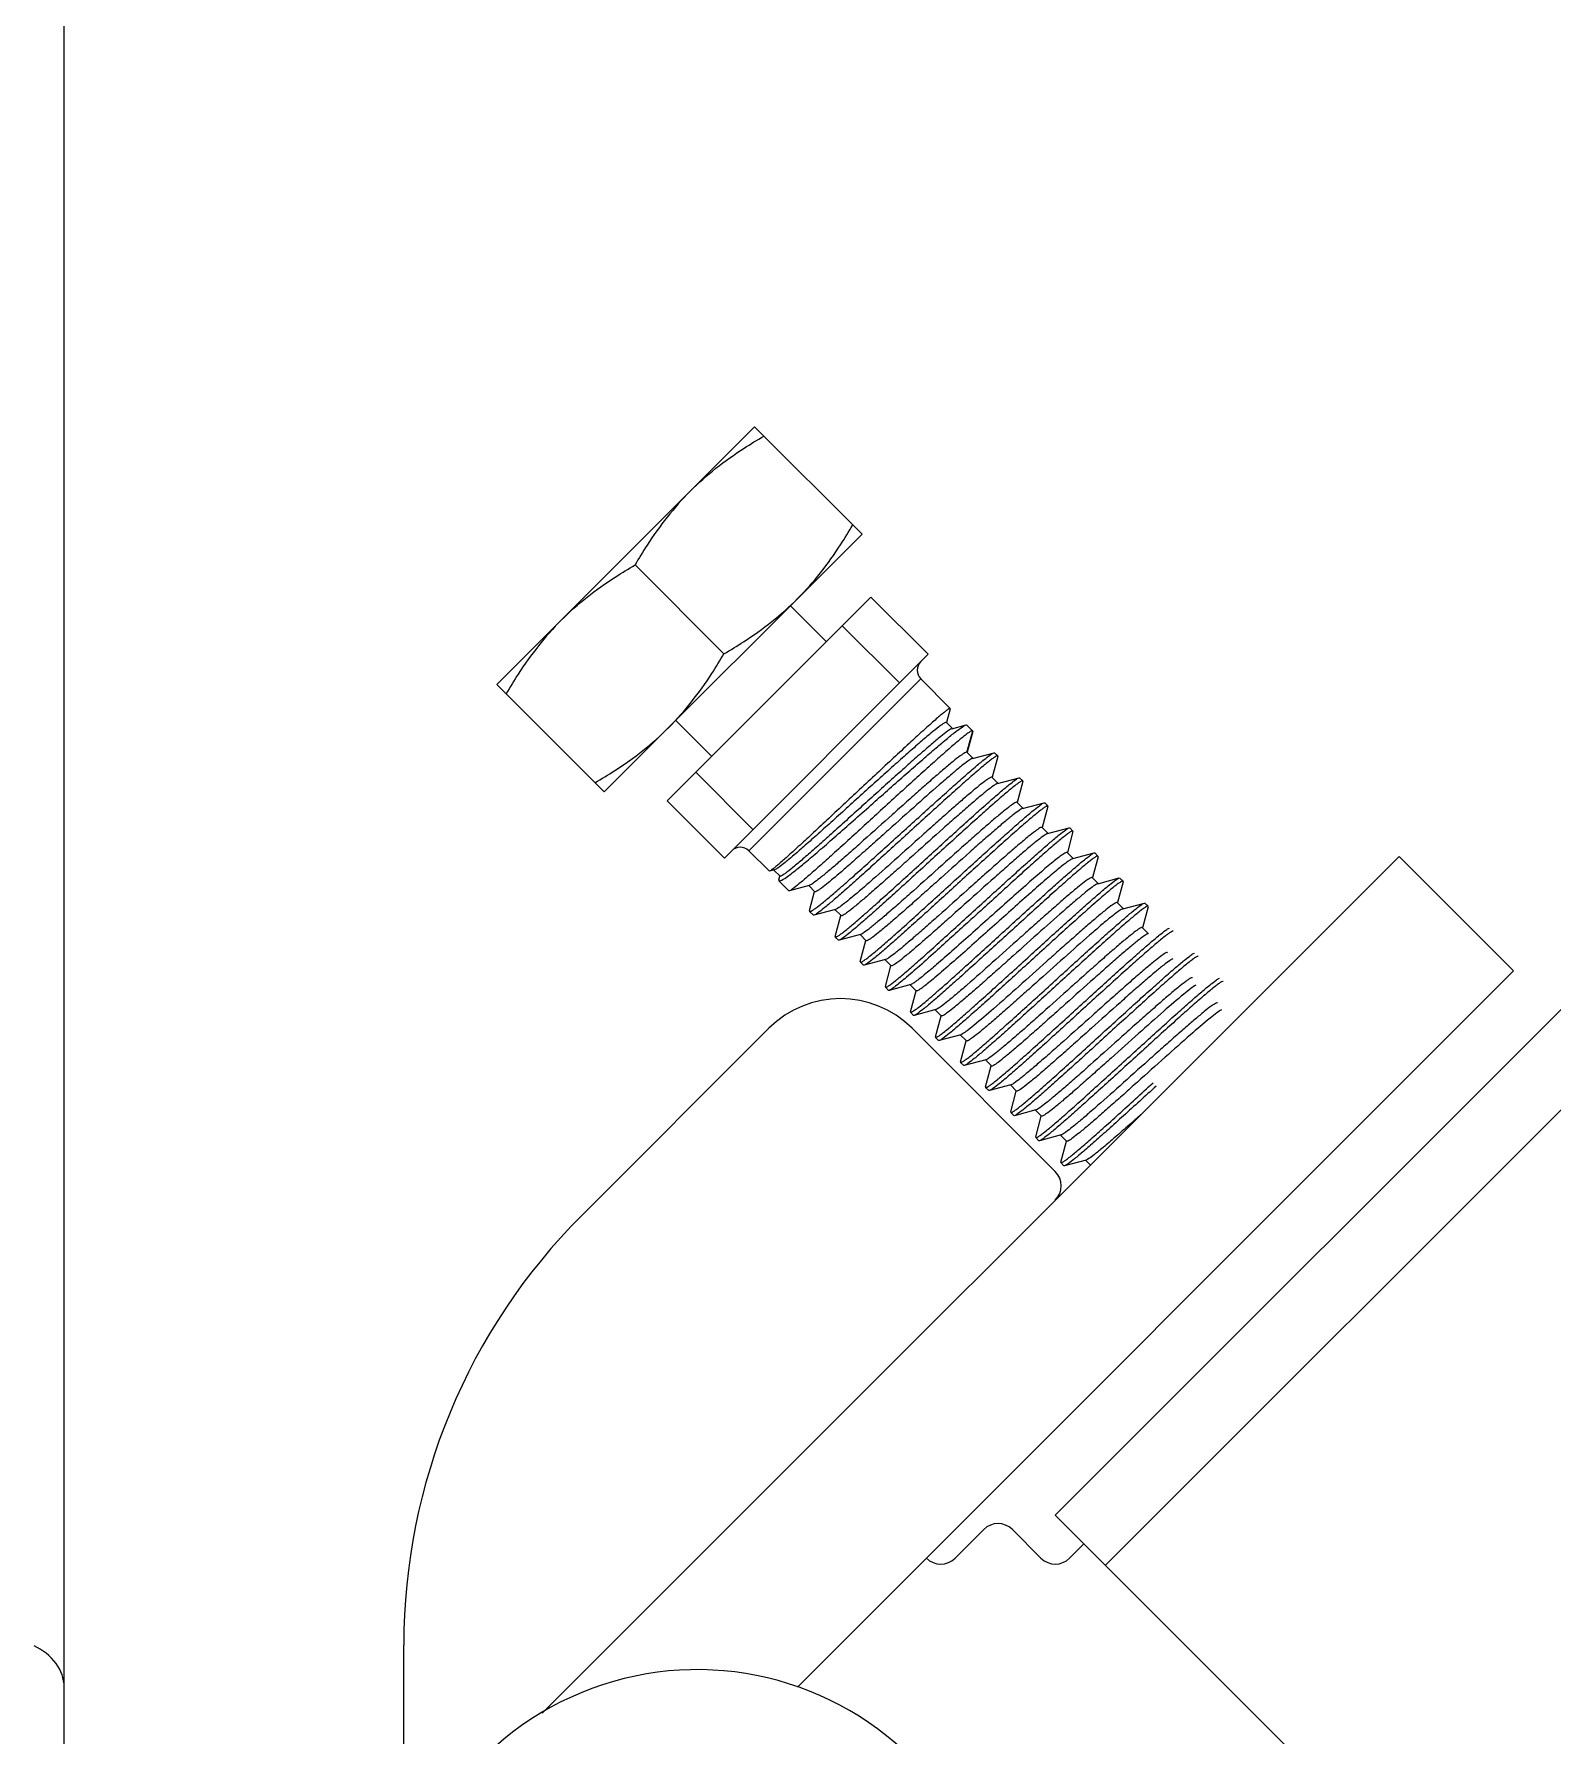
# Model space of a CAD drawing. Extents: x 27938 to 1507990, y 110129 to 923079.
# Drawn here: x 484588 to 485201, y 366413 to 367100 of the extents above; entities that cross this region are included whole.
import ezdxf

# ---------------------------------------------------------------- set-up
doc = ezdxf.new("R2010")
doc.units = 0
doc.header["$LTSCALE"] = 1000
doc.header["$MEASUREMENT"] = 0

msp = doc.modelspace()

# ---------------------------------------------------------------- linework, layer by layer
for p, q in [((485000.13, 366502.44), (487577.4, 369079.7)), ((484599.92, 366391), (484599.92, 369059.47)), ((485020.37, 366482.2), (487597.64, 369059.47)), ((484774.62, 366837.81), (484878.7, 366941.9)), ((484922.07, 366898.53), (484878.7, 366941.9)), ((484817.99, 366794.45), (484922.07, 366898.53)), ((484830.42, 366886.1), (484866.28, 366850.24)), ((484925.61, 366873.16), (484843.36, 366790.91)), ((484893.16, 366869.62), (484907.62, 366855.16)), ((484925.61, 366873.16), (484948.74, 366850.03)), ((484914.05, 366861.59), (484937.18, 366838.46)), ((484866.49, 366767.78), (484948.74, 366850.03)), ((484945.78, 366840.13), (484876.39, 366770.74)), ((484957.7, 366828.21), (484945.78, 366840.13)), ((484817.99, 366794.45), (484774.62, 366837.81)), ((484957.71, 366828.06), (484956.21, 366822.48)), ((484957.71, 366828.06), (484957.7, 366828.21)), ((484846.9, 366823.36), (484861.36, 366808.9)), ((484956.12, 366822.51), (484958.58, 366820.05)), ((484958.38, 366820), (484958.23, 366819.95)), ((484958.38, 366820), (484964.07, 366821.51)), ((484964.07, 366821.51), (484964.43, 366821.48)), ((484966.75, 366819.15), (484964.43, 366821.48)), ((484964.45, 366810.44), (484966.79, 366819.09)), ((484966.77, 366818.91), (484964.51, 366810.48)), ((484966.79, 366819.09), (484966.75, 366819.15)), ((484966.77, 366818.91), (484966.79, 366819.09)), ((484964.42, 366810.5), (484966.87, 366808.05)), ((484966.66, 366808), (484966.44, 366807.92)), ((484966.66, 366808), (484975.37, 366810.31)), ((484976.89, 366808.79), (484974.63, 366800.36)), ((484975.37, 366810.31), (484975.61, 366810.3)), ((484976.87, 366809.03), (484975.61, 366810.3)), ((484976.89, 366808.79), (484976.87, 366809.03)), ((484854.93, 366802.47), (484878.05, 366779.34)), ((484974.54, 366800.39), (484976.99, 366797.93)), ((484976.78, 366797.88), (484985.49, 366800.19)), ((484987.01, 366798.67), (484984.75, 366790.24)), ((484985.49, 366800.19), (484985.73, 366800.18)), ((484986.99, 366798.92), (484985.73, 366800.18)), ((484987.01, 366798.67), (484986.99, 366798.92)), ((484976.78, 366797.88), (484976.64, 366797.83)), ((484843.36, 366790.91), (484866.49, 366767.78)), ((484984.65, 366790.27), (484987.11, 366787.81)), ((484986.9, 366787.76), (484995.61, 366790.08)), ((484997.13, 366788.55), (484994.87, 366780.12)), ((484995.61, 366790.08), (484995.85, 366790.06)), ((484997.11, 366788.8), (484995.85, 366790.06)), ((484997.13, 366788.55), (484997.11, 366788.8)), ((484994.77, 366780.15), (484997.23, 366777.69)), ((484997.02, 366777.64), (485005.73, 366779.96)), ((485007.25, 366778.43), (485004.98, 366770)), ((485005.73, 366779.96), (485005.97, 366779.94)), ((485007.23, 366778.68), (485005.97, 366779.94)), ((485007.25, 366778.43), (485007.23, 366778.68)), ((485138.91, 366768.43), (484792.89, 366422.41)), ((484884.68, 366762.46), (484876.39, 366770.74)), ((485004.89, 366770.03), (485007.35, 366767.57)), ((485007.14, 366767.52), (485015.85, 366769.84)), ((485017.37, 366768.32), (485015.1, 366759.88)), ((485015.85, 366769.84), (485016.09, 366769.82)), ((485017.35, 366768.56), (485016.09, 366769.82)), ((485017.37, 366768.32), (485017.35, 366768.56)), ((485185.17, 366722.17), (485138.91, 366768.43)), ((484884.78, 366762.45), (484884.67, 366762.46)), ((484886.69, 366762.97), (484884.78, 366762.45)), ((484888.97, 366760.45), (484886.51, 366762.92)), ((484888.51, 366759.03), (484888.89, 366760.47)), ((484892.57, 366754.56), (484888.54, 366758.59)), ((485015.01, 366759.91), (485017.47, 366757.46)), ((485017.26, 366757.4), (485025.97, 366759.72)), ((485027.49, 366758.2), (485025.22, 366749.76)), ((485025.97, 366759.72), (485026.21, 366759.7)), ((485027.47, 366758.44), (485026.21, 366759.7)), ((485027.49, 366758.2), (485027.47, 366758.44)), ((484892.76, 366754.55), (484892.57, 366754.56)), ((484900.77, 366756.7), (484892.76, 366754.55)), ((484903.01, 366754.19), (484900.56, 366756.65)), ((484900.91, 366756.75), (484900.77, 366756.7)), ((484900.88, 366746.52), (484902.92, 366754.22)), ((484900.88, 366746.52), (484900.9, 366746.23)), ((484902.42, 366744.71), (484900.9, 366746.23)), ((484902.67, 366744.69), (484902.42, 366744.71)), ((484911.36, 366747.02), (484902.67, 366744.69)), ((484913.6, 366744.51), (484911.15, 366746.97)), ((484911.26, 366736.09), (484913.51, 366744.54)), ((485025.13, 366749.79), (485027.58, 366747.34)), ((485027.38, 366747.28), (485027.11, 366747.18)), ((485027.38, 366747.28), (485036.09, 366749.6)), ((485037.61, 366748.08), (485035.34, 366739.65)), ((485036.09, 366749.6), (485036.33, 366749.58)), ((485037.59, 366748.32), (485036.33, 366749.58)), ((484921.48, 366736.9), (484912.79, 366734.57)), ((484923.72, 366734.39), (484921.27, 366736.85)), ((485035.25, 366739.67), (485037.7, 366737.22)), ((484911.26, 366736.09), (484911.28, 366735.85)), ((484912.54, 366734.59), (484911.28, 366735.85)), ((484912.79, 366734.57), (484912.54, 366734.59)), ((484921.38, 366725.97), (484923.63, 366734.42)), ((484921.38, 366725.97), (484921.4, 366725.73)), ((484922.66, 366724.47), (484921.4, 366725.73)), ((484922.91, 366724.45), (484922.66, 366724.47)), ((484931.6, 366726.78), (484922.91, 366724.45)), ((484933.84, 366724.27), (484931.39, 366726.73)), ((484931.5, 366715.85), (484933.75, 366724.3)), ((484896.01, 366433.01), (485185.17, 366722.17)), ((484941.72, 366716.66), (484933.02, 366714.33)), ((484943.96, 366714.16), (484941.51, 366716.61)), ((484931.5, 366715.85), (484931.52, 366715.61)), ((484932.78, 366714.35), (484931.52, 366715.61)), ((484933.02, 366714.33), (484932.78, 366714.35)), ((484941.62, 366705.73), (484943.87, 366714.18)), ((484941.62, 366705.73), (484941.64, 366705.49)), ((484942.9, 366704.23), (484941.64, 366705.49)), ((484943.14, 366704.21), (484942.9, 366704.23)), ((484951.84, 366706.55), (484943.14, 366704.21)), ((484954.08, 366704.04), (484951.63, 366706.49)), ((484951.74, 366695.61), (484953.99, 366704.06)), ((484808.87, 366623.43), (484884.47, 366699.02)), ((484942.29, 366699.02), (485000.12, 366641.2)), ((484951.74, 366695.61), (484951.76, 366695.37)), ((484961.96, 366696.43), (484953.26, 366694.09)), ((484964.2, 366693.92), (484961.75, 366696.37)), ((484953.02, 366694.11), (484951.76, 366695.37)), ((484953.26, 366694.09), (484953.02, 366694.11)), ((484961.86, 366685.49), (484964.11, 366693.94)), ((484961.86, 366685.49), (484961.88, 366685.25)), ((484963.14, 366683.99), (484961.88, 366685.25)), ((484963.38, 366683.97), (484963.14, 366683.99)), ((484972.08, 366686.31), (484963.38, 366683.97)), ((484974.32, 366683.8), (484971.87, 366686.25)), ((484971.98, 366675.37), (484974.23, 366683.82)), ((484971.98, 366675.37), (484972, 366675.13)), ((484973.26, 366673.87), (484972, 366675.13)), ((484982.2, 366676.19), (484973.5, 366673.85)), ((484984.44, 366673.68), (484981.99, 366676.13)), ((484973.5, 366673.85), (484973.26, 366673.87)), ((484982.1, 366665.25), (484984.35, 366673.7)), ((484982.1, 366665.25), (484982.12, 366665.01)), ((484983.38, 366663.75), (484982.12, 366665.01)), ((484983.62, 366663.73), (484983.38, 366663.75)), ((484992.32, 366666.07), (484983.62, 366663.73)), ((484994.56, 366663.56), (484992.1, 366666.01)), ((484992.22, 366655.14), (484994.47, 366663.58)), ((484992.43, 366666.11), (484992.32, 366666.07)), ((484992.22, 366655.14), (484992.24, 366654.89)), ((484993.5, 366653.63), (484992.24, 366654.89)), ((485002.43, 366655.95), (484993.74, 366653.62)), ((485004.68, 366653.44), (485002.22, 366655.89)), ((485002.73, 366656.06), (485002.43, 366655.95)), ((485030.36, 366660.36), (485029.3, 366659.42)), ((484993.74, 366653.62), (484993.5, 366653.63)), ((485002.34, 366645.02), (485004.59, 366653.46)), ((485002.34, 366645.02), (485002.35, 366644.78)), ((485003.62, 366643.51), (485002.35, 366644.78)), ((485003.86, 366643.5), (485003.62, 366643.51)), ((485012.55, 366645.83), (485003.86, 366643.5)), ((485014.3, 366643.82), (485012.34, 366645.77)), ((484959.64, 366485.07), (484971.21, 366496.64)), ((484982.77, 366496.64), (484994.34, 366485.07)), ((485237.21, 366265.36), (485000.13, 366502.44)), ((485005.9, 366485.07), (485011.7, 366490.87)), ((484737, 366347.35), (484737.02, 366449.99))]:
    msp.add_line(p, q)
for centre, radius, start, end in [((484949.25, 366843.6), 4.91, 135, 225), ((484872.92, 366767.27), 4.91, 45, 135), ((484913.38, 366670.11), 40.89, 45, 135), ((483913.77, 367922.57), 1685.22, 311.49659, 311.69317), ((484994.34, 366635.41), 8.18, 315, 45), ((484982.35, 366449.95), 245.33, 135, 179.99137), ((484976.99, 366490.85), 8.18, 45, 135), ((484953.86, 366490.85), 8.18, 225, 315), ((485000.12, 366490.85), 8.18, 225, 315), ((484855.57, 366317.4), 122.66, 45, 180)]:
    msp.add_arc(centre, radius, start, end)
for points, knots in [([(484852.68, 366915.88), (484859.25, 366922.45), (484869.14, 366930.16), (484879.76, 366936.59), (484882.46, 366938.14)], [0, 0, 0, 0, 0.748734, 1, 1, 1, 1]), ([(484852.68, 366915.88), (484846.11, 366909.31), (484838.4, 366899.42), (484831.97, 366888.8), (484830.42, 366886.1)], [0, 0, 0, 0, 0.748734, 1, 1, 1, 1]), ([(484896.05, 366872.51), (484902.62, 366879.08), (484910.33, 366888.97), (484916.76, 366899.58), (484918.32, 366902.28)], [0, 0, 0, 0, 0.748734, 1, 1, 1, 1]), ([(484800.64, 366863.84), (484807.21, 366870.41), (484817.1, 366878.11), (484827.71, 366884.55), (484830.42, 366886.1)], [0, 0, 0, 0, 0.748734, 1, 1, 1, 1]), ([(484866.28, 366850.24), (484868.98, 366851.8), (484879.59, 366858.23), (484889.48, 366865.94), (484896.05, 366872.51)], [0, 0, 0, 0, 0.251266, 1, 1, 1, 1]), ([(484800.64, 366863.84), (484794.07, 366857.26), (484786.36, 366847.37), (484779.93, 366836.76), (484778.38, 366834.06)], [0, 0, 0, 0, 0.748734, 1, 1, 1, 1]), ([(484844.01, 366820.47), (484850.58, 366827.04), (484858.29, 366836.93), (484864.72, 366847.54), (484866.28, 366850.24)], [0, 0, 0, 0, 0.748734, 1, 1, 1, 1]), ([(484957.7, 366828.21), (484957.63, 366828.28), (484957.22, 366828.08), (484956.68, 366827.74), (484955.7, 366826.99), (484954.45, 366825.98), (484952.88, 366824.64), (484950.2, 366822.31), (484946.23, 366818.73), (484940.81, 366813.77), (484934.66, 366808.08), (484928, 366801.88), (484923.43, 366797.6), (484921.1, 366795.42)], [0, 0, 0, 0, 0.005975, 0.020757, 0.044787, 0.077931, 0.119904, 0.170322, 0.294497, 0.445723, 0.618225, 0.805372, 1, 1, 1, 1]), ([(484814.23, 366798.2), (484816.94, 366799.76), (484827.55, 366806.19), (484837.44, 366813.9), (484844.01, 366820.47)], [0, 0, 0, 0, 0.251266, 1, 1, 1, 1]), ([(484956.12, 366822.51), (484956.05, 366822.58), (484955.64, 366822.48), (484955.09, 366822.17), (484954.15, 366821.55), (484952.37, 366820.22), (484949.47, 366817.86), (484945.31, 366814.3), (484940.3, 366809.9), (484934.64, 366804.85), (484928.53, 366799.34), (484922.17, 366793.6), (484915.8, 366787.83), (484909.64, 366782.27), (484903.89, 366777.12), (484898.75, 366772.56), (484894.38, 366768.79), (484890.93, 366765.88), (484888.49, 366764.06), (484887.2, 366763.1), (484886.69, 366762.97)], [0, 0, 0, 0, 0.003408, 0.010859, 0.022746, 0.039043, 0.084265, 0.144846, 0.218467, 0.302327, 0.393271, 0.487922, 0.582812, 0.674511, 0.759756, 0.835562, 0.899325, 0.948916, 0.982758, 1, 1, 1, 1]), ([(484958.23, 366819.95), (484957.64, 366819.71), (484956.16, 366818.63), (484953.44, 366816.54), (484949.71, 366813.38), (484945.09, 366809.36), (484939.74, 366804.61), (484931.71, 366797.41), (484923.4, 366789.89), (484915.07, 366782.36), (484909.15, 366777.03), (484903.74, 366772.21), (484899.01, 366768.06), (484895.11, 366764.74), (484892.42, 366762.55), (484890.77, 366761.32), (484889.91, 366760.76), (484889.41, 366760.47), (484889.04, 366760.39), (484888.97, 366760.45)], [0, 0, 0, 0, 0.020955, 0.059103, 0.113123, 0.180989, 0.260159, 0.347694, 0.534881, 0.627806, 0.715891, 0.796084, 0.865657, 0.922292, 0.964169, 0.979163, 0.990063, 0.996877, 1, 1, 1, 1]), ([(484926.57, 366789.95), (484930.98, 366793.86), (484937.41, 366799.57), (484945.68, 366806.84), (484951.09, 366811.52), (484955.71, 366815.42), (484959.4, 366818.44), (484962.05, 366820.37), (484963.49, 366821.36), (484964.07, 366821.51)], [0, 0, 0, 0, 0.36061, 0.525686, 0.673058, 0.797798, 0.895751, 0.96375, 1, 1, 1, 1]), ([(484966.75, 366819.15), (484966.68, 366819.23), (484966.25, 366819.09), (484965.66, 366818.74), (484964.65, 366818.05), (484962.72, 366816.56), (484959.55, 366813.92), (484955, 366809.96), (484949.51, 366805.06), (484943.3, 366799.44), (484936.57, 366793.31), (484931.95, 366789.08), (484929.6, 366786.92)], [0, 0, 0, 0, 0.006592, 0.021615, 0.045765, 0.07897, 0.171361, 0.295434, 0.446486, 0.618762, 0.805651, 1, 1, 1, 1]), ([(484964.42, 366810.5), (484964.35, 366810.57), (484964, 366810.51), (484963.13, 366810.05), (484961.32, 366808.78), (484958.57, 366806.57), (484954.89, 366803.49), (484950.47, 366799.66), (484945.44, 366795.23), (484939.98, 366790.37), (484932.37, 366783.55), (484924.81, 366776.77), (484917.54, 366770.32), (484912.74, 366766.1), (484908.59, 366762.55), (484905.24, 366759.76), (484902.8, 366757.91), (484901.45, 366756.96), (484900.91, 366756.75)], [0, 0, 0, 0, 0.003423, 0.010579, 0.037456, 0.080663, 0.138775, 0.209755, 0.291087, 0.37988, 0.472977, 0.658847, 0.745051, 0.822663, 0.888974, 0.9417, 0.979072, 1, 1, 1, 1]), ([(484966.44, 366807.92), (484965.87, 366807.67), (484964.47, 366806.68), (484961.94, 366804.74), (484958.52, 366801.89), (484952.49, 366796.71), (484943.81, 366789), (484934.64, 366780.79), (484927.07, 366774.01), (484921.67, 366769.2), (484916.7, 366764.83), (484912.36, 366761.07), (484908.74, 366758.04), (484906.04, 366755.88), (484904.27, 366754.64), (484903.42, 366754.18), (484903.08, 366754.13), (484903.01, 366754.19)], [0, 0, 0, 0, 0.022337, 0.061116, 0.115132, 0.182525, 0.347585, 0.533263, 0.62576, 0.713694, 0.794001, 0.863897, 0.920985, 0.963343, 0.989649, 0.996648, 1, 1, 1, 1]), ([(484938.32, 366778.2), (484942.74, 366782.2), (484949.17, 366788.04), (484957.43, 366795.46), (484962.8, 366800.23), (484967.36, 366804.19), (484970.96, 366807.26), (484973.5, 366809.16), (484974.84, 366810.17), (484975.37, 366810.31)], [0, 0, 0, 0, 0.364383, 0.530802, 0.678899, 0.80359, 0.900608, 0.966703, 1, 1, 1, 1]), ([(484976.87, 366809.03), (484976.8, 366809.11), (484976.37, 366808.98), (484975.78, 366808.63), (484974.77, 366807.93), (484972.83, 366806.44), (484969.66, 366803.81), (484965.11, 366799.86), (484959.61, 366794.97), (484953.38, 366789.36), (484946.64, 366783.24), (484942.01, 366779.02), (484939.65, 366776.87)], [0, 0, 0, 0, 0.006599, 0.021626, 0.045783, 0.07899, 0.17139, 0.295472, 0.446527, 0.618792, 0.805664, 1, 1, 1, 1]), ([(484974.54, 366800.39), (484974.47, 366800.45), (484974.15, 366800.4), (484973.34, 366799.98), (484971.67, 366798.82), (484969.11, 366796.8), (484965.7, 366793.95), (484961.59, 366790.41), (484956.89, 366786.28), (484951.75, 366781.71), (484944.48, 366775.22), (484935.58, 366767.23), (484925.84, 366758.59), (484918.85, 366752.53), (484914.54, 366749.07), (484912.91, 366747.87), (484912.23, 366747.45)], [0, 0, 0, 0, 0.003276, 0.010003, 0.035189, 0.075723, 0.130391, 0.197437, 0.274674, 0.359569, 0.449334, 0.631602, 0.797703, 0.926003, 0.970542, 1, 1, 1, 1]), ([(484948.51, 366768.01), (484952.91, 366772.03), (484959.33, 366777.88), (484967.58, 366785.32), (484972.94, 366790.1), (484977.5, 366794.06), (484981.09, 366797.13), (484983.63, 366799.04), (484984.96, 366800.05), (484985.49, 366800.19)], [0, 0, 0, 0, 0.364458, 0.5309, 0.679013, 0.803707, 0.900705, 0.96676, 1, 1, 1, 1]), ([(484986.99, 366798.92), (484986.92, 366798.99), (484986.48, 366798.86), (484985.9, 366798.51), (484984.89, 366797.81), (484982.95, 366796.32), (484979.78, 366793.69), (484975.23, 366789.74), (484969.73, 366784.85), (484963.5, 366779.24), (484956.76, 366773.12), (484952.13, 366768.9), (484949.77, 366766.75)], [0, 0, 0, 0, 0.006599, 0.021626, 0.045783, 0.07899, 0.171387, 0.295463, 0.446517, 0.618788, 0.805663, 1, 1, 1, 1]), ([(484921.1, 366795.42), (484916.67, 366791.28), (484910.23, 366785.25), (484901.98, 366777.58), (484896.66, 366772.66), (484892.19, 366768.6), (484889.06, 366765.81), (484887.09, 366764.14), (484886.06, 366763.29), (484885.33, 366762.76), (484884.93, 366762.49), (484884.78, 366762.45)], [0, 0, 0, 0, 0.370672, 0.539326, 0.688624, 0.813221, 0.908664, 0.94435, 0.971581, 0.990141, 1, 1, 1, 1]), ([(484976.64, 366797.83), (484976.1, 366797.62), (484974.76, 366796.68), (484972.32, 366794.84), (484968.99, 366792.06), (484964.85, 366788.52), (484960.07, 366784.32), (484952.84, 366777.91), (484945.34, 366771.19), (484937.79, 366764.43), (484932.37, 366759.61), (484927.39, 366755.23), (484923.03, 366751.44), (484919.39, 366748.39), (484916.66, 366746.22), (484914.88, 366744.96), (484914.02, 366744.5), (484913.67, 366744.45), (484913.6, 366744.51)], [0, 0, 0, 0, 0.020991, 0.058538, 0.11151, 0.178089, 0.255944, 0.342332, 0.528306, 0.621317, 0.709946, 0.791063, 0.861805, 0.919689, 0.962708, 0.989461, 0.996585, 1, 1, 1, 1]), ([(484888.54, 366758.59), (484888.63, 366758.5), (484889.09, 366758.54), (484890.23, 366759.12), (484892.54, 366760.69), (484896.07, 366763.46), (484900.75, 366767.33), (484906.34, 366772.11), (484912.66, 366777.64), (484919.49, 366783.66), (484924.18, 366787.82), (484926.57, 366789.95)], [0, 0, 0, 0, 0.00776, 0.023279, 0.080973, 0.173371, 0.297247, 0.447964, 0.619802, 0.806185, 1, 1, 1, 1]), ([(484929.6, 366786.92), (484925.18, 366782.88), (484918.75, 366776.98), (484910.49, 366769.49), (484905.14, 366764.67), (484900.6, 366760.69), (484897.04, 366757.6), (484894.55, 366755.71), (484893.27, 366754.69), (484892.76, 366754.55)], [0, 0, 0, 0, 0.366158, 0.533208, 0.681646, 0.806314, 0.902893, 0.968094, 1, 1, 1, 1]), ([(484984.65, 366790.27), (484984.59, 366790.33), (484984.23, 366790.27), (484983.36, 366789.8), (484981.55, 366788.53), (484978.78, 366786.31), (484975.08, 366783.2), (484970.64, 366779.36), (484965.59, 366774.91), (484960.11, 366770.03), (484952.48, 366763.2), (484944.93, 366756.43), (484937.68, 366750), (484932.91, 366745.83), (484928.83, 366742.35), (484925.57, 366739.64), (484923.24, 366737.93), (484921.98, 366737.04), (484921.48, 366736.9)], [0, 0, 0, 0, 0.003453, 0.010691, 0.037881, 0.081592, 0.14037, 0.212138, 0.294327, 0.383985, 0.477885, 0.664851, 0.751185, 0.82854, 0.894141, 0.945651, 0.981282, 1, 1, 1, 1]), ([(484986.9, 366787.76), (484986.4, 366787.62), (484985.14, 366786.73), (484982.81, 366785.02), (484979.56, 366782.32), (484975.47, 366778.84), (484970.71, 366774.66), (484963.46, 366768.24), (484955.9, 366761.47), (484948.28, 366754.64), (484942.79, 366749.76), (484937.74, 366745.31), (484933.3, 366741.46), (484929.6, 366738.35), (484926.83, 366736.13), (484925.01, 366734.86), (484924.15, 366734.39), (484923.79, 366734.33), (484923.72, 366734.39)], [0, 0, 0, 0, 0.01868, 0.054278, 0.105765, 0.171349, 0.248696, 0.335028, 0.522011, 0.615926, 0.705601, 0.787809, 0.859594, 0.918387, 0.96211, 0.989307, 0.996546, 1, 1, 1, 1]), ([(484958.63, 366757.89), (484963.03, 366761.91), (484969.45, 366767.76), (484977.7, 366775.2), (484983.06, 366779.98), (484987.62, 366783.94), (484991.21, 366787.02), (484993.75, 366788.92), (484995.08, 366789.94), (484995.61, 366790.08)], [0, 0, 0, 0, 0.364461, 0.530908, 0.679021, 0.80371, 0.900704, 0.966759, 1, 1, 1, 1]), ([(484997.11, 366788.8), (484997.03, 366788.87), (484996.6, 366788.74), (484996.02, 366788.39), (484995.01, 366787.69), (484993.07, 366786.2), (484989.9, 366783.57), (484985.34, 366779.62), (484979.84, 366774.73), (484973.62, 366769.12), (484966.88, 366763), (484962.25, 366758.78), (484959.89, 366756.63)], [0, 0, 0, 0, 0.006599, 0.021625, 0.045781, 0.078987, 0.171384, 0.295462, 0.446514, 0.618783, 0.805661, 1, 1, 1, 1]), ([(484900.9, 366746.23), (484900.98, 366746.15), (484901.42, 366746.26), (484902.03, 366746.61), (484903.05, 366747.28), (484905.01, 366748.75), (484908.2, 366751.36), (484912.78, 366755.29), (484918.31, 366760.15), (484924.56, 366765.75), (484931.31, 366771.84), (484935.95, 366776.05), (484938.32, 366778.2)], [0, 0, 0, 0, 0.006918, 0.022071, 0.046289, 0.079523, 0.171915, 0.295933, 0.446891, 0.619047, 0.805796, 1, 1, 1, 1]), ([(484994.77, 366780.15), (484994.71, 366780.21), (484994.35, 366780.15), (484993.48, 366779.68), (484991.67, 366778.41), (484988.9, 366776.19), (484985.2, 366773.08), (484980.76, 366769.24), (484975.71, 366764.79), (484970.23, 366759.91), (484962.6, 366753.08), (484955.05, 366746.31), (484947.8, 366739.89), (484943.03, 366735.71), (484938.95, 366732.23), (484935.69, 366729.52), (484933.36, 366727.81), (484932.1, 366726.92), (484931.6, 366726.78)], [0, 0, 0, 0, 0.003454, 0.01069, 0.03788, 0.081592, 0.14037, 0.212137, 0.294327, 0.383985, 0.477885, 0.664852, 0.751185, 0.82854, 0.894141, 0.945652, 0.981282, 1, 1, 1, 1]), ([(484968.74, 366747.77), (484973.15, 366751.79), (484979.57, 366757.64), (484987.82, 366765.08), (484993.18, 366769.86), (484997.74, 366773.83), (485001.33, 366776.9), (485003.87, 366778.8), (485005.2, 366779.82), (485005.73, 366779.96)], [0, 0, 0, 0, 0.364466, 0.530912, 0.679022, 0.803712, 0.900708, 0.966761, 1, 1, 1, 1]), ([(485007.23, 366778.68), (485007.15, 366778.75), (485006.72, 366778.62), (485006.14, 366778.27), (485005.12, 366777.57), (485003.19, 366776.09), (485000.02, 366773.45), (484995.46, 366769.5), (484989.96, 366764.61), (484983.73, 366759), (484977, 366752.88), (484972.37, 366748.66), (484970.01, 366746.51)], [0, 0, 0, 0, 0.006599, 0.021626, 0.045784, 0.078991, 0.17139, 0.295471, 0.446526, 0.618793, 0.805664, 1, 1, 1, 1]), ([(484939.65, 366776.87), (484935.24, 366772.86), (484928.83, 366767.01), (484920.58, 366759.57), (484915.22, 366754.79), (484910.66, 366750.82), (484907.07, 366747.75), (484904.53, 366745.84), (484903.19, 366744.83), (484902.67, 366744.69)], [0, 0, 0, 0, 0.36438, 0.530794, 0.678893, 0.803589, 0.900608, 0.966702, 1, 1, 1, 1]), ([(484997.02, 366777.64), (484996.52, 366777.51), (484995.26, 366776.62), (484992.93, 366774.9), (484989.67, 366772.2), (484985.59, 366768.72), (484980.83, 366764.54), (484973.58, 366758.12), (484966.02, 366751.35), (484958.39, 366744.52), (484952.91, 366739.64), (484947.86, 366735.19), (484943.42, 366731.34), (484939.72, 366728.24), (484936.95, 366726.02), (484935.13, 366724.74), (484934.27, 366724.27), (484933.91, 366724.21), (484933.84, 366724.27)], [0, 0, 0, 0, 0.01868, 0.054279, 0.105765, 0.171349, 0.248696, 0.335028, 0.522011, 0.615925, 0.705601, 0.787808, 0.859593, 0.918386, 0.962109, 0.989307, 0.996546, 1, 1, 1, 1]), ([(484911.28, 366735.85), (484911.36, 366735.77), (484911.79, 366735.91), (484912.37, 366736.26), (484913.39, 366736.95), (484915.32, 366738.44), (484918.49, 366741.07), (484923.05, 366745.03), (484928.55, 366749.91), (484934.78, 366755.53), (484941.51, 366761.64), (484946.15, 366765.86), (484948.51, 366768.01)], [0, 0, 0, 0, 0.006599, 0.021626, 0.045783, 0.07899, 0.17139, 0.295472, 0.446527, 0.618792, 0.805664, 1, 1, 1, 1]), ([(484949.77, 366766.75), (484945.36, 366762.74), (484938.95, 366756.89), (484930.7, 366749.45), (484925.34, 366744.67), (484920.78, 366740.7), (484917.19, 366737.63), (484914.65, 366735.73), (484913.31, 366734.71), (484912.79, 366734.57)], [0, 0, 0, 0, 0.364388, 0.530807, 0.678903, 0.803593, 0.90061, 0.966703, 1, 1, 1, 1]), ([(485004.89, 366770.03), (485004.79, 366770.13), (485004.17, 366769.89), (485003.35, 366769.39), (485001.9, 366768.36), (485000.08, 366766.93), (484997.81, 366765.06), (484994.03, 366761.86), (484988.58, 366757.11), (484981.41, 366750.74), (484973.72, 366743.86), (484965.99, 366736.94), (484960.87, 366732.38), (484958.39, 366730.19)], [0, 0, 0, 0, 0.007395, 0.024841, 0.052899, 0.091256, 0.139324, 0.196326, 0.333257, 0.493011, 0.665004, 0.837814, 1, 1, 1, 1]), ([(485007.14, 366767.52), (485006.87, 366767.45), (485006.2, 366767.06), (485005.01, 366766.26), (485003.41, 366765.03), (485000.49, 366762.68), (484996.03, 366758.88), (484989.88, 366753.49), (484982.91, 366747.29), (484973.18, 366738.58), (484965.81, 366731.97), (484960.92, 366727.66)], [0, 0, 0, 0, 0.013818, 0.037342, 0.070418, 0.112612, 0.221771, 0.358329, 0.51407, 0.679595, 1, 1, 1, 1]), ([(484978.86, 366737.66), (484983.27, 366741.67), (484989.69, 366747.52), (484997.93, 366754.96), (485003.3, 366759.74), (485007.86, 366763.71), (485011.45, 366766.78), (485013.99, 366768.68), (485015.32, 366769.7), (485015.85, 366769.84)], [0, 0, 0, 0, 0.364457, 0.5309, 0.679014, 0.803707, 0.900705, 0.966759, 1, 1, 1, 1]), ([(485017.35, 366768.56), (485017.27, 366768.63), (485016.84, 366768.5), (485016.26, 366768.15), (485015.24, 366767.46), (485013.31, 366765.97), (485010.14, 366763.33), (485005.58, 366759.38), (485000.08, 366754.49), (484993.85, 366748.88), (484987.12, 366742.77), (484982.49, 366738.54), (484980.13, 366736.39)], [0, 0, 0, 0, 0.006598, 0.021625, 0.045781, 0.078988, 0.171384, 0.295459, 0.446511, 0.618782, 0.805661, 1, 1, 1, 1]), ([(484888.51, 366759.03), (484888.5, 366758.98), (484888.47, 366758.84), (484888.47, 366758.66), (484888.54, 366758.59)], [0, 0, 0, 0, 0.336514, 1, 1, 1, 1]), ([(484921.4, 366725.73), (484921.48, 366725.65), (484921.91, 366725.79), (484922.49, 366726.14), (484923.51, 366726.83), (484925.44, 366728.32), (484928.61, 366730.95), (484933.17, 366734.91), (484938.67, 366739.79), (484944.9, 366745.41), (484951.63, 366751.52), (484956.26, 366755.74), (484958.63, 366757.89)], [0, 0, 0, 0, 0.006598, 0.021625, 0.045781, 0.078987, 0.171384, 0.295461, 0.446511, 0.618782, 0.805661, 1, 1, 1, 1]), ([(485015.01, 366759.91), (485014.95, 366759.97), (485014.61, 366759.92), (485013.78, 366759.48), (485012.05, 366758.27), (485009.4, 366756.17), (485005.88, 366753.22), (485001.63, 366749.55), (484996.78, 366745.29), (484991.5, 366740.59), (484984.08, 366733.96), (484975.07, 366725.88), (484966.49, 366718.26), (484960.48, 366713.08), (484957, 366710.17), (484954.38, 366708.11), (484952.89, 366707.05), (484952.28, 366706.73)], [0, 0, 0, 0, 0.003347, 0.010273, 0.036252, 0.078044, 0.134342, 0.203263, 0.282469, 0.369263, 0.460682, 0.644854, 0.810039, 0.878342, 0.933909, 0.974886, 1, 1, 1, 1]), ([(484988.98, 366727.54), (484993.39, 366731.55), (484999.81, 366737.4), (485008.05, 366744.84), (485013.42, 366749.62), (485017.98, 366753.59), (485021.57, 366756.66), (485024.11, 366758.56), (485025.44, 366759.58), (485025.97, 366759.72)], [0, 0, 0, 0, 0.364465, 0.530912, 0.679024, 0.803711, 0.900705, 0.96676, 1, 1, 1, 1]), ([(485027.47, 366758.44), (485027.39, 366758.52), (485026.96, 366758.38), (485026.38, 366758.03), (485025.36, 366757.34), (485023.43, 366755.85), (485020.26, 366753.21), (485015.7, 366749.26), (485010.2, 366744.37), (485003.97, 366738.76), (484997.24, 366732.65), (484992.61, 366728.43), (484990.24, 366726.27)], [0, 0, 0, 0, 0.006599, 0.021625, 0.045782, 0.078988, 0.171386, 0.295466, 0.446519, 0.618787, 0.805663, 1, 1, 1, 1]), ([(484959.89, 366756.63), (484955.48, 366752.62), (484949.07, 366746.77), (484940.82, 366739.33), (484935.46, 366734.55), (484930.9, 366730.59), (484927.31, 366727.51), (484924.77, 366725.61), (484923.43, 366724.59), (484922.91, 366724.45)], [0, 0, 0, 0, 0.36438, 0.530799, 0.678898, 0.803591, 0.900607, 0.966701, 1, 1, 1, 1]), ([(485016.78, 366757.2), (485016.16, 366756.87), (485014.67, 366755.8), (485012.03, 366753.72), (485008.54, 366750.8), (485002.53, 366745.61), (484993.95, 366738), (484984.94, 366729.93), (484977.54, 366723.3), (484972.26, 366718.62), (484967.43, 366714.36), (484963.19, 366710.71), (484959.67, 366707.76), (484957.04, 366705.66), (484955.31, 366704.46), (484954.48, 366704.02), (484954.15, 366703.97), (484954.08, 366704.04)], [0, 0, 0, 0, 0.025452, 0.066707, 0.122484, 0.190926, 0.356185, 0.540209, 0.631499, 0.718144, 0.797196, 0.865969, 0.922139, 0.963832, 0.989749, 0.996659, 1, 1, 1, 1]), ([(484912.23, 366747.45), (484912.14, 366747.4), (484911.86, 366747.23), (484911.57, 366747.08), (484911.36, 366747.02)], [0, 0, 0, 0, 0.319512, 1, 1, 1, 1]), ([(484931.52, 366715.61), (484931.6, 366715.53), (484932.03, 366715.67), (484932.61, 366716.02), (484933.63, 366716.71), (484935.56, 366718.2), (484938.73, 366720.83), (484943.29, 366724.79), (484948.79, 366729.67), (484955.02, 366735.29), (484961.75, 366741.4), (484966.38, 366745.62), (484968.74, 366747.77)], [0, 0, 0, 0, 0.006599, 0.021626, 0.045785, 0.078992, 0.171389, 0.295467, 0.446521, 0.618792, 0.805664, 1, 1, 1, 1]), ([(484970.01, 366746.51), (484968.5, 366745.14), (484962.71, 366739.86), (484956.91, 366734.59), (484952.6, 366730.71)], [0, 0, 0, 0, 0.259954, 1, 1, 1, 1]), ([(485025.13, 366749.79), (485025.07, 366749.85), (485024.74, 366749.81), (485023.92, 366749.37), (485022.22, 366748.2), (485019.63, 366746.14), (485016.17, 366743.25), (485012, 366739.65), (485007.24, 366735.47), (485002.04, 366730.85), (484994.71, 366724.29), (484985.76, 366716.26), (484976.02, 366707.63), (484969.08, 366701.62), (484964.86, 366698.26), (484963.29, 366697.12), (484962.63, 366696.74)], [0, 0, 0, 0, 0.003305, 0.010114, 0.035629, 0.076684, 0.132028, 0.199852, 0.277906, 0.36359, 0.454044, 0.637108, 0.802836, 0.929298, 0.972356, 1, 1, 1, 1]), ([(485027.11, 366747.18), (485026.53, 366746.92), (485025.13, 366745.93), (485022.6, 366743.98), (485019.2, 366741.14), (485013.23, 366736.01), (485004.63, 366728.38), (484995.57, 366720.26), (484988.07, 366713.56), (484982.72, 366708.8), (484977.8, 366704.47), (484973.49, 366700.74), (484969.9, 366697.73), (484967.22, 366695.59), (484965.46, 366694.36), (484964.61, 366693.91), (484964.27, 366693.85), (484964.2, 366693.92)], [0, 0, 0, 0, 0.022884, 0.062013, 0.116185, 0.183563, 0.348248, 0.533395, 0.625672, 0.713454, 0.793688, 0.863588, 0.920738, 0.96319, 0.989584, 0.996617, 1, 1, 1, 1]), ([(484999.1, 366717.42), (485003.51, 366721.43), (485009.93, 366727.28), (485018.17, 366734.72), (485023.54, 366739.5), (485028.09, 366743.47), (485031.69, 366746.54), (485034.22, 366748.44), (485035.56, 366749.46), (485036.09, 366749.6)], [0, 0, 0, 0, 0.364464, 0.530908, 0.67902, 0.803711, 0.900708, 0.966761, 1, 1, 1, 1]), ([(485037.59, 366748.32), (485037.51, 366748.4), (485037.08, 366748.26), (485036.5, 366747.91), (485035.48, 366747.22), (485033.55, 366745.73), (485030.38, 366743.1), (485025.82, 366739.14), (485020.32, 366734.26), (485014.09, 366728.64), (485007.36, 366722.53), (485002.73, 366718.31), (485000.36, 366716.15)], [0, 0, 0, 0, 0.006599, 0.021626, 0.045784, 0.078991, 0.171389, 0.295469, 0.446525, 0.618793, 0.805664, 1, 1, 1, 1]), ([(484961.46, 366721.86), (484962.83, 366723.09), (484968.65, 366728.35), (484974.44, 366733.62), (484978.86, 366737.66)], [0, 0, 0, 0, 0.236086, 1, 1, 1, 1]), ([(485035.25, 366739.67), (485035.18, 366739.74), (485034.83, 366739.68), (485033.96, 366739.21), (485032.14, 366737.93), (485029.37, 366735.71), (485025.67, 366732.61), (485021.24, 366728.76), (485016.19, 366724.31), (485010.7, 366719.43), (485003.08, 366712.6), (484995.52, 366705.83), (484988.28, 366699.41), (484983.51, 366695.24), (484979.43, 366691.75), (484976.17, 366689.05), (484973.84, 366687.33), (484972.58, 366686.44), (484972.08, 366686.31)], [0, 0, 0, 0, 0.003453, 0.010691, 0.037881, 0.081592, 0.14037, 0.212138, 0.294327, 0.383986, 0.477885, 0.664852, 0.751185, 0.82854, 0.894141, 0.945651, 0.981282, 1, 1, 1, 1]), ([(485037.4, 366737.13), (485036.87, 366736.95), (485035.56, 366736.02), (485033.15, 366734.22), (485029.84, 366731.46), (485025.72, 366727.94), (485020.94, 366723.75), (485013.71, 366717.34), (485006.19, 366710.59), (484998.61, 366703.81), (484993.18, 366698.98), (484988.18, 366694.57), (484983.79, 366690.77), (484980.13, 366687.7), (484977.39, 366685.51), (484975.6, 366684.25), (484974.74, 366683.79), (484974.39, 366683.73), (484974.32, 366683.8)], [0, 0, 0, 0, 0.020278, 0.057228, 0.109744, 0.176019, 0.253719, 0.340091, 0.526376, 0.619664, 0.708615, 0.790066, 0.861128, 0.91929, 0.962525, 0.989414, 0.996573, 1, 1, 1, 1]), ([(485009.22, 366707.3), (485013.63, 366711.31), (485020.04, 366717.16), (485028.29, 366724.6), (485033.66, 366729.39), (485038.21, 366733.35), (485041.81, 366736.42), (485044.34, 366738.33), (485045.68, 366739.34), (485046.2, 366739.48)], [0, 0, 0, 0, 0.364457, 0.530902, 0.679016, 0.803708, 0.900705, 0.966759, 1, 1, 1, 1]), ([(485047.71, 366738.2), (485047.63, 366738.28), (485047.2, 366738.14), (485046.61, 366737.79), (485045.6, 366737.1), (485043.67, 366735.61), (485040.5, 366732.98), (485035.94, 366729.02), (485030.44, 366724.14), (485024.21, 366718.52), (485017.48, 366712.41), (485012.84, 366708.19), (485010.48, 366706.04)], [0, 0, 0, 0, 0.006598, 0.021624, 0.04578, 0.078986, 0.171383, 0.295458, 0.446509, 0.61878, 0.80566, 1, 1, 1, 1]), ([(484952.6, 366730.71), (484950.16, 366728.51), (484945.76, 366724.58), (484940.56, 366720.05), (484937.18, 366717.24), (484935.36, 366715.8), (484934.05, 366714.87), (484933.32, 366714.41), (484933.02, 366714.33)], [0, 0, 0, 0, 0.385949, 0.692398, 0.809823, 0.90093, 0.964477, 1, 1, 1, 1]), ([(484958.39, 366730.19), (484956.34, 366728.38), (484952.64, 366725.14), (484947.75, 366721), (484944.5, 366718.38), (484942.65, 366717.12), (484941.99, 366716.74), (484941.72, 366716.66)], [0, 0, 0, 0, 0.381196, 0.68557, 0.895499, 0.961223, 1, 1, 1, 1]), ([(484980.13, 366736.39), (484975.72, 366732.38), (484969.3, 366726.53), (484961.06, 366719.09), (484955.7, 366714.31), (484951.14, 366710.35), (484947.54, 366707.28), (484945.01, 366705.37), (484943.67, 366704.35), (484943.14, 366704.21)], [0, 0, 0, 0, 0.364389, 0.530809, 0.678905, 0.803593, 0.900609, 0.966703, 1, 1, 1, 1]), ([(484960.92, 366727.66), (484958.69, 366725.69), (484955.51, 366722.91), (484951.51, 366719.51), (484949.08, 366717.51), (484947.14, 366715.97), (484945.6, 366714.85), (484944.73, 366714.31), (484944.07, 366714.04), (484943.96, 366714.16)], [0, 0, 0, 0, 0.409427, 0.580571, 0.725203, 0.84078, 0.925396, 0.977977, 1, 1, 1, 1]), ([(484951.76, 366695.37), (484951.84, 366695.29), (484952.27, 366695.43), (484952.85, 366695.78), (484953.87, 366696.47), (484955.8, 366697.96), (484958.97, 366700.6), (484963.53, 366704.55), (484969.03, 366709.44), (484975.26, 366715.05), (484981.99, 366721.16), (484986.62, 366725.38), (484988.98, 366727.54)], [0, 0, 0, 0, 0.006598, 0.021624, 0.04578, 0.078986, 0.171383, 0.295457, 0.446508, 0.618779, 0.805659, 1, 1, 1, 1]), ([(484990.24, 366726.27), (484985.84, 366722.26), (484979.42, 366716.41), (484971.18, 366708.98), (484965.82, 366704.19), (484961.26, 366700.23), (484957.66, 366697.16), (484955.13, 366695.25), (484953.79, 366694.23), (484953.26, 366694.09)], [0, 0, 0, 0, 0.364378, 0.530796, 0.678896, 0.80359, 0.900607, 0.966701, 1, 1, 1, 1]), ([(485045.37, 366729.55), (485045.3, 366729.62), (485044.95, 366729.56), (485044.08, 366729.09), (485042.26, 366727.81), (485039.49, 366725.59), (485035.79, 366722.49), (485031.36, 366718.64), (485026.31, 366714.19), (485020.82, 366709.31), (485013.2, 366702.49), (485005.64, 366695.71), (484998.4, 366689.29), (484993.63, 366685.12), (484989.54, 366681.64), (484986.29, 366678.93), (484983.96, 366677.21), (484982.7, 366676.32), (484982.2, 366676.19)], [0, 0, 0, 0, 0.003453, 0.010691, 0.037881, 0.081592, 0.14037, 0.212138, 0.294327, 0.383985, 0.477885, 0.664851, 0.751185, 0.82854, 0.894141, 0.945652, 0.981282, 1, 1, 1, 1]), ([(485047.61, 366727.04), (485047.12, 366726.91), (485045.86, 366726.02), (485043.53, 366724.31), (485040.27, 366721.6), (485036.19, 366718.12), (485031.42, 366713.95), (485024.17, 366707.52), (485016.62, 366700.75), (485008.99, 366693.92), (485003.51, 366689.04), (484998.46, 366684.59), (484994.02, 366680.74), (484990.32, 366677.64), (484987.55, 366675.42), (484985.73, 366674.14), (484984.86, 366673.67), (484984.51, 366673.61), (484984.44, 366673.68)], [0, 0, 0, 0, 0.01868, 0.054279, 0.105765, 0.171349, 0.248696, 0.335028, 0.522011, 0.615926, 0.705601, 0.787809, 0.859594, 0.918386, 0.96211, 0.989307, 0.996546, 1, 1, 1, 1]), ([(485019.34, 366697.18), (485023.75, 366701.19), (485030.16, 366707.04), (485038.41, 366714.48), (485043.77, 366719.27), (485048.33, 366723.23), (485051.93, 366726.3), (485054.46, 366728.21), (485055.8, 366729.22), (485056.32, 366729.36)], [0, 0, 0, 0, 0.364467, 0.530915, 0.679025, 0.803711, 0.900707, 0.96676, 1, 1, 1, 1]), ([(485057.83, 366728.08), (485057.75, 366728.16), (485057.32, 366728.02), (485056.73, 366727.67), (485055.72, 366726.98), (485053.79, 366725.49), (485050.62, 366722.86), (485046.06, 366718.9), (485040.56, 366714.02), (485034.33, 366708.4), (485027.59, 366702.29), (485022.96, 366698.07), (485020.6, 366695.92)], [0, 0, 0, 0, 0.006599, 0.021626, 0.045782, 0.078989, 0.171389, 0.29547, 0.446524, 0.618789, 0.805663, 1, 1, 1, 1]), ([(484941.64, 366705.49), (484941.77, 366705.36), (484942.51, 366705.77), (484943.49, 366706.39), (484945.3, 366707.79), (484947.56, 366709.64), (484950.4, 366712.06), (484955.1, 366716.16), (484958.84, 366719.5), (484961.46, 366721.86)], [0, 0, 0, 0, 0.020756, 0.072951, 0.157489, 0.273181, 0.418074, 0.58959, 1, 1, 1, 1]), ([(484961.88, 366685.25), (484961.95, 366685.18), (484962.39, 366685.31), (484962.97, 366685.66), (484963.98, 366686.36), (484965.92, 366687.84), (484969.09, 366690.48), (484973.65, 366694.43), (484979.15, 366699.32), (484985.37, 366704.93), (484992.11, 366711.04), (484996.74, 366715.27), (484999.1, 366717.42)], [0, 0, 0, 0, 0.006599, 0.021626, 0.045784, 0.078991, 0.171389, 0.295469, 0.446524, 0.618793, 0.805664, 1, 1, 1, 1]), ([(485000.36, 366716.15), (484995.96, 366712.14), (484989.54, 366706.29), (484981.3, 366698.86), (484975.94, 366694.07), (484971.38, 366690.11), (484967.78, 366687.04), (484965.25, 366685.13), (484963.91, 366684.11), (484963.38, 366683.97)], [0, 0, 0, 0, 0.364385, 0.530802, 0.678899, 0.803593, 0.900611, 0.966704, 1, 1, 1, 1]), ([(485055.49, 366719.43), (485055.42, 366719.5), (485055.07, 366719.44), (485054.21, 366718.98), (485052.42, 366717.72), (485049.69, 366715.54), (485046.04, 366712.48), (485041.66, 366708.69), (485036.68, 366704.29), (485031.25, 366699.47), (485023.69, 366692.7), (485016.18, 366685.96), (485008.95, 366679.55), (485004.16, 366675.36), (485000.04, 366671.83), (484996.71, 366669.06), (484994.29, 366667.23), (484992.96, 366666.3), (484992.43, 366666.11)], [0, 0, 0, 0, 0.003421, 0.010562, 0.037381, 0.080505, 0.138524, 0.209422, 0.2907, 0.379486, 0.472632, 0.658757, 0.745137, 0.822917, 0.889348, 0.942099, 0.979356, 1, 1, 1, 1]), ([(485056.83, 366716.47), (485056.14, 366716.05), (485054.5, 366714.83), (485050.18, 366711.36), (485043.17, 366705.29), (485033.44, 366696.65), (485024.55, 366688.67), (485017.29, 366682.18), (485012.16, 366677.63), (485007.47, 366673.51), (485003.37, 366669.97), (484999.97, 366667.14), (484997.42, 366665.12), (484995.75, 366663.96), (484994.95, 366663.54), (484994.62, 366663.5), (484994.56, 366663.56)], [0, 0, 0, 0, 0.029785, 0.074591, 0.203221, 0.369388, 0.551512, 0.641153, 0.725906, 0.802996, 0.869902, 0.92445, 0.96489, 0.990017, 0.996729, 1, 1, 1, 1]), ([(485029.46, 366687.06), (485033.87, 366691.07), (485040.28, 366696.93), (485048.53, 366704.36), (485053.89, 366709.15), (485058.45, 366713.11), (485062.05, 366716.18), (485064.58, 366718.09), (485065.92, 366719.1), (485066.44, 366719.24)], [0, 0, 0, 0, 0.364461, 0.530904, 0.679016, 0.803709, 0.900707, 0.966761, 1, 1, 1, 1]), ([(485067.95, 366717.96), (485067.87, 366718.04), (485067.44, 366717.9), (485066.85, 366717.55), (485065.84, 366716.86), (485063.91, 366715.37), (485060.74, 366712.74), (485056.18, 366708.78), (485050.68, 366703.9), (485044.45, 366698.29), (485037.71, 366692.17), (485033.08, 366687.95), (485030.72, 366685.8)], [0, 0, 0, 0, 0.006599, 0.021626, 0.045785, 0.078992, 0.171389, 0.295467, 0.446522, 0.618792, 0.805664, 1, 1, 1, 1]), ([(485065.61, 366709.31), (485065.54, 366709.38), (485065.2, 366709.32), (485064.36, 366708.87), (485062.6, 366707.65), (485059.92, 366705.51), (485056.34, 366702.51), (485052.04, 366698.79), (485047.13, 366694.48), (485041.79, 366689.72), (485034.31, 366683.03), (485025.25, 366674.92), (485016.66, 366667.29), (485010.68, 366662.15), (485007.27, 366659.3), (485004.73, 366657.34), (485003.31, 366656.33), (485002.73, 366656.06)], [0, 0, 0, 0, 0.003377, 0.010392, 0.036719, 0.079064, 0.136075, 0.205816, 0.285882, 0.373504, 0.465641, 0.650631, 0.815398, 0.882927, 0.937326, 0.976755, 1, 1, 1, 1]), ([(484972, 366675.13), (484972.07, 366675.06), (484972.5, 366675.19), (484973.09, 366675.54), (484974.1, 366676.24), (484976.04, 366677.72), (484979.21, 366680.36), (484983.76, 366684.31), (484989.26, 366689.2), (484995.49, 366694.81), (485002.23, 366700.93), (485006.86, 366705.15), (485009.22, 366707.3)], [0, 0, 0, 0, 0.006599, 0.021626, 0.045782, 0.078988, 0.171386, 0.295467, 0.446519, 0.618787, 0.805663, 1, 1, 1, 1]), ([(485010.48, 366706.04), (485006.08, 366702.02), (484999.66, 366696.17), (484991.42, 366688.74), (484986.05, 366683.95), (484981.5, 366679.99), (484977.9, 366676.92), (484975.36, 366675.01), (484974.03, 366674), (484973.5, 366673.85)], [0, 0, 0, 0, 0.364385, 0.530805, 0.678902, 0.803592, 0.900607, 0.966702, 1, 1, 1, 1]), ([(485067.21, 366706.51), (485066.56, 366706.14), (485065, 366705.01), (485060.8, 366701.67), (485053.87, 366695.67), (485044.13, 366687.04), (485035.17, 366679), (485027.83, 366672.44), (485022.62, 366667.8), (485017.84, 366663.61), (485013.66, 366660), (485010.19, 366657.1), (485007.59, 366655.04), (485005.89, 366653.86), (485005.07, 366653.42), (485004.74, 366653.38), (485004.68, 366653.44)], [0, 0, 0, 0, 0.027294, 0.070064, 0.196169, 0.361823, 0.545041, 0.635628, 0.721465, 0.799678, 0.867653, 0.923128, 0.964285, 0.989864, 0.996689, 1, 1, 1, 1]), ([(484962.63, 366696.74), (484962.57, 366696.7), (484962.35, 366696.58), (484962.12, 366696.47), (484961.96, 366696.43)], [0, 0, 0, 0, 0.311047, 1, 1, 1, 1]), ([(484982.12, 366665.01), (484982.19, 366664.94), (484982.62, 366665.07), (484983.21, 366665.42), (484984.22, 366666.12), (484986.16, 366667.61), (484989.33, 366670.24), (484993.88, 366674.19), (484999.38, 366679.08), (485005.61, 366684.69), (485012.35, 366690.81), (485016.98, 366695.03), (485019.34, 366697.18)], [0, 0, 0, 0, 0.006597, 0.021621, 0.045777, 0.078982, 0.171377, 0.295452, 0.446506, 0.618779, 0.805659, 1, 1, 1, 1]), ([(485020.6, 366695.92), (485016.2, 366691.9), (485009.78, 366686.05), (485001.54, 366678.62), (484996.17, 366673.83), (484991.62, 366669.87), (484988.02, 366666.8), (484985.48, 366664.89), (484984.15, 366663.88), (484983.62, 366663.73)], [0, 0, 0, 0, 0.364379, 0.530793, 0.678893, 0.803588, 0.900607, 0.966702, 1, 1, 1, 1]), ([(484992.24, 366654.89), (484992.31, 366654.82), (484992.74, 366654.95), (484993.33, 366655.3), (484994.34, 366656), (484996.28, 366657.49), (484999.45, 366660.12), (485004, 366664.07), (485009.5, 366668.96), (485015.73, 366674.57), (485022.47, 366680.69), (485027.1, 366684.91), (485029.46, 366687.06)], [0, 0, 0, 0, 0.006599, 0.021626, 0.045784, 0.078991, 0.17139, 0.295471, 0.446527, 0.618793, 0.805664, 1, 1, 1, 1]), ([(485030.72, 366685.8), (485026.32, 366681.78), (485019.9, 366675.93), (485011.66, 366668.5), (485006.29, 366663.71), (485001.73, 366659.75), (484998.14, 366656.68), (484995.6, 366654.77), (484994.27, 366653.76), (484993.74, 366653.62)], [0, 0, 0, 0, 0.364387, 0.530806, 0.678902, 0.803594, 0.900611, 0.966704, 1, 1, 1, 1]), ([(485002.35, 366644.78), (485002.43, 366644.7), (485002.86, 366644.83), (485003.45, 366645.18), (485004.46, 366645.88), (485006.39, 366647.37), (485009.56, 366650), (485014.12, 366653.95), (485019.62, 366658.84), (485025.85, 366664.45), (485032.59, 366670.57), (485037.22, 366674.79), (485039.58, 366676.94)], [0, 0, 0, 0, 0.006599, 0.021625, 0.045781, 0.078987, 0.171384, 0.295463, 0.446514, 0.618784, 0.805662, 1, 1, 1, 1]), ([(485040.84, 366675.68), (485036.44, 366671.66), (485030.02, 366665.81), (485021.77, 366658.38), (485016.41, 366653.6), (485011.85, 366649.63), (485008.26, 366646.56), (485005.72, 366644.65), (485004.39, 366643.64), (485003.86, 366643.5)], [0, 0, 0, 0, 0.364383, 0.530802, 0.678901, 0.803592, 0.900607, 0.966701, 1, 1, 1, 1]), ([(485029.3, 366659.42), (485027.41, 366657.76), (485023.96, 366654.74), (485019.31, 366650.76), (485015.81, 366647.95), (485013.86, 366646.48), (485013.06, 366646.05)], [0, 0, 0, 0, 0.35859, 0.653631, 0.870795, 1, 1, 1, 1]), ([(484599.92, 366433.13), (484599.92, 366436.43), (484597.18, 366443.62), (484591.17, 366448), (484587.74, 366449.7)], [0, 0, 0, 0, 0.461863, 1, 1, 1, 1])]:
    msp.add_open_spline(points, degree=3, knots=knots)
for points in [[(485017.26, 366757.4), (485017.09, 366757.36), (485016.93, 366757.28), (485016.78, 366757.2)], [(484952.28, 366706.73), (484952.14, 366706.66), (484951.99, 366706.59), (484951.84, 366706.55)], [(485013.06, 366646.05), (485012.9, 366645.96), (485012.73, 366645.88), (485012.55, 366645.83)]]:
    msp.add_open_spline(points, degree=3)

doc.saveas('drawing.dxf')
